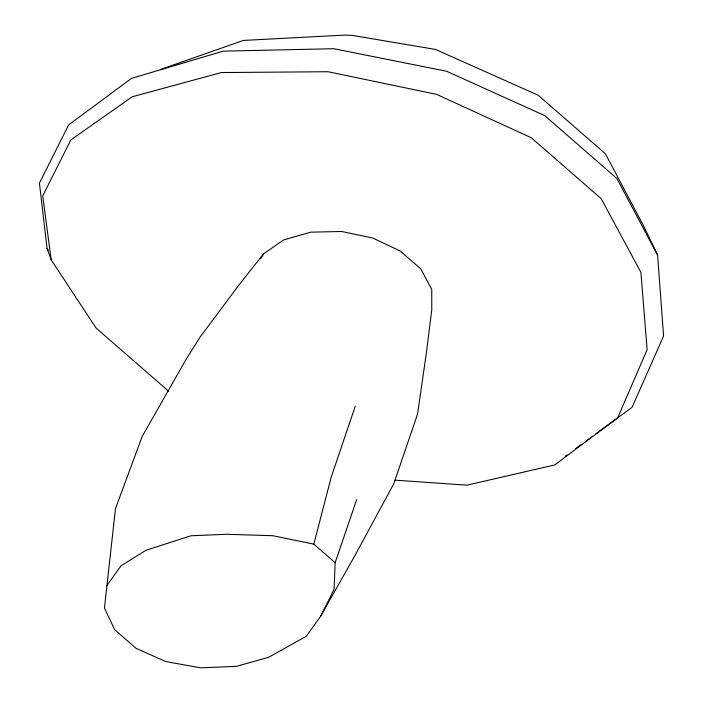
<?xml version="1.0" encoding="UTF-8"?>
<svg xmlns="http://www.w3.org/2000/svg" width="703" height="703" viewBox="0 0 703 703"><rect width="100%" height="100%" fill="white"/><g stroke="black" fill="none" stroke-linecap="round" stroke-linejoin="round"><path stroke-width="1.05" d="M356.649 499.666L335.138 562.681L334.11 589.193L320.665 616.232L306.28 636.285L268.634 657.296L236.34 666.365L200.645 667.85L165.838 661.567L136.031 648.315L114.712 629.747L104.457 608.086L115.468 508.612L142.226 436.387L186.357 358.882L200.153 337.027L238.879 285.137L263.546 253.845L283.599 239.951L310.717 232.166L341.684 231.489L372.81 238.053L400.306 251.068L420.807 268.924L431.747 289.408L431.765 309.97L426.246 353.873L417.547 414.085L393.724 483.875L354.848 555.721L320.665 616.232M335.138 562.681L313.819 544.113L331.131 477.425L355.226 406.325M260.883 258.414L263.546 253.845M106.601 585.915L120.986 565.853L145.873 550.335L190.917 535.774L226.621 534.289L272.729 535.712L313.819 544.113M565.203 456.247L566.961 454.964M575.757 448.523L581.038 444.665M586.32 440.799L591.592 436.941M595.995 433.725L632.067 407.336L663.57 336.06L657.586 255.066L643.14 225.048L605.388 153.79L538.182 95.23L435.456 49.421L351.553 35.282L343.767 35.15L243.291 40.44L160.504 69.492M395.148 480.167L467.012 485.167L554.702 464.947L617.656 417.846L647.12 349.734L640.908 272.342L601.188 198.65L531.292 137.753L436.651 94.378L328.055 71.732L221.348 72.55L132.164 96.786L70.827 139.976L42.751 195.821L51.161 259.802L96.047 327.993L168.606 391.211M657.586 255.066L616.812 178.404L544.728 115.6L446.633 71.267L333.784 48.718L223.238 51.134L131.514 78.376L68.674 124.862L39.43 183.088L47.057 248.44L48.243 250.259M47.057 248.44L51.161 259.802"/></g></svg>
